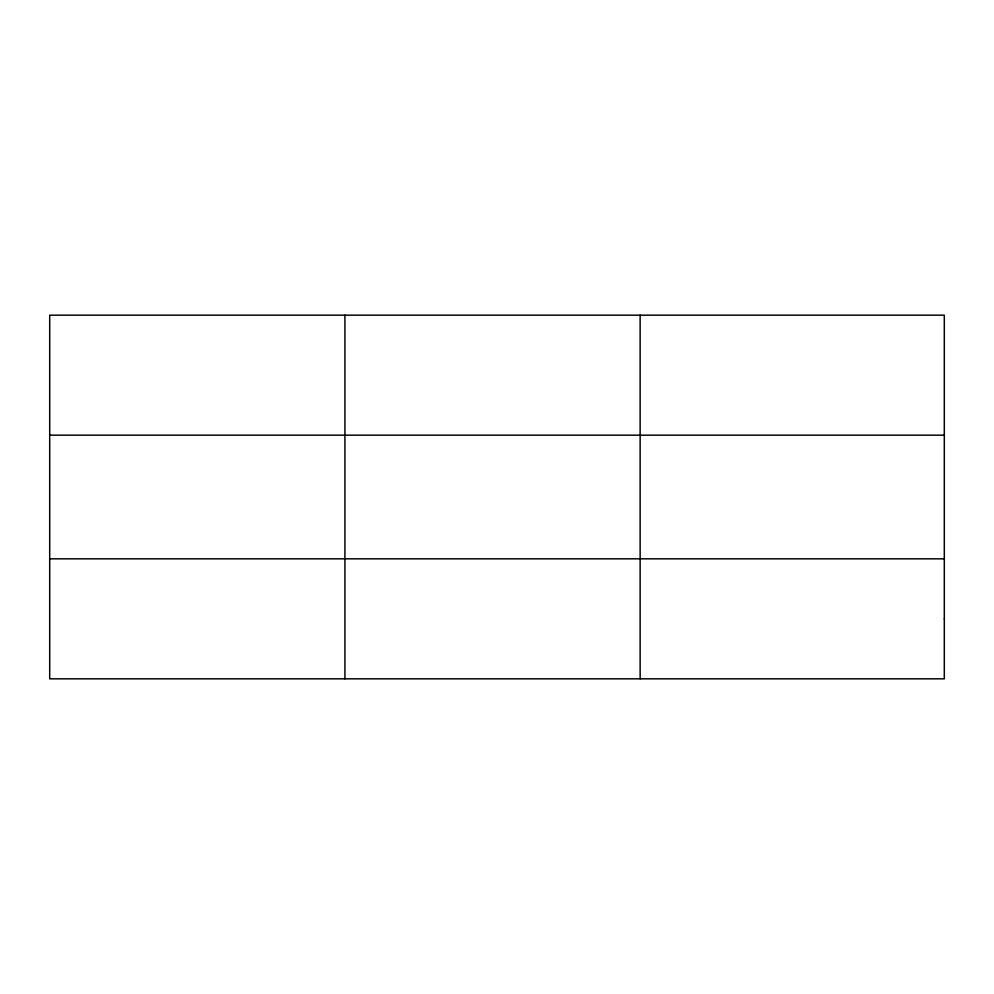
<?xml version="1.0" encoding="UTF-8"?>
<svg xmlns="http://www.w3.org/2000/svg" width="994" height="994" viewBox="0 0 994 994"><rect width="100%" height="100%" fill="white"/><g stroke="black" fill="none" stroke-linecap="round" stroke-linejoin="round"><path stroke-width="1.49" d="M344.918 315.173L344.918 678.827M640.136 315.173L640.136 678.827M49.7 435.173L944.3 435.173M49.7 558.827L944.3 558.827M944.3 618.827L944.3 678.827L49.7 678.827L49.7 315.173L944.3 315.173L944.3 618.827"/></g></svg>
